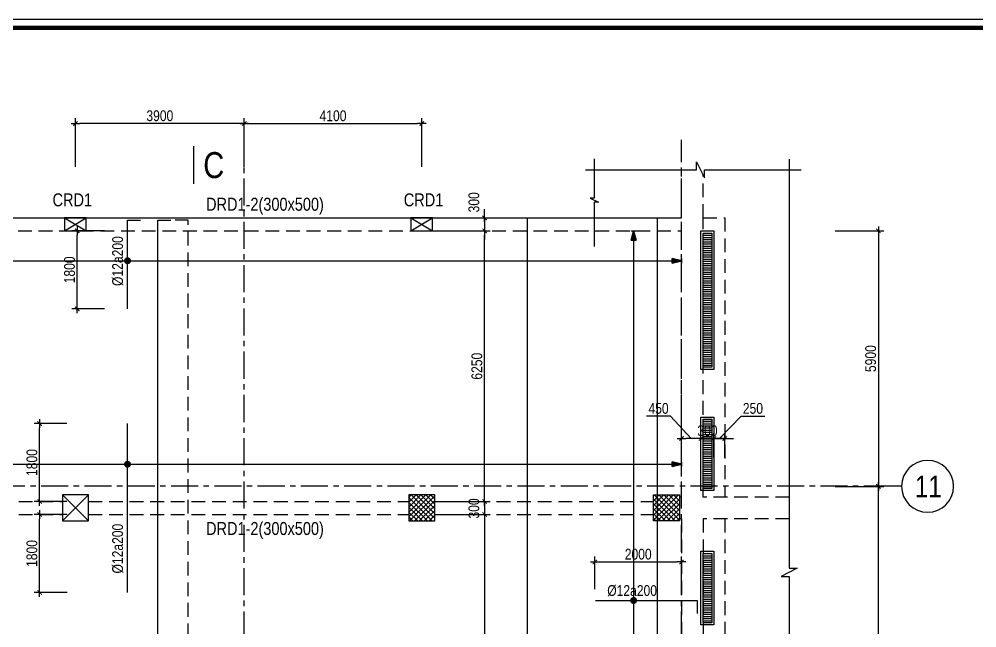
# Model space of a CAD drawing. Header units: millimetres. Extents: x 0 to 168200, y 0 to 59400.
# Drawn here: x 42865 to 64987, y 43842 to 57900 of the extents above; entities that cross this region are included whole.
import ezdxf
from ezdxf.enums import TextEntityAlignment as Align

# ---------------------------------------------------------------- set-up
doc = ezdxf.new("R2010")
doc.units = ezdxf.units.MM
doc.header["$LTSCALE"] = 100
doc.header["$PDSIZE"] = 5
for name, pattern in [('$0$CENTER', [2, 1.25, -0.25, 0.25, -0.25]), ('CENTER', [2, 1.25, -0.25, 0.25, -0.25]), ('HIDDEN', [9.525, 6.35, -3.175])]:
    doc.linetypes.add(name, pattern=pattern)
for name, color, linetype in [('$0$12PM. GRID', 8, '$0$CENTER'), ('01PM. TEXT A', 3, 'Continuous'), ('02PM. TEXT B', 4, 'Continuous'), ('03PM. TEXT C', 1, 'Continuous'), ('04PM. THIN', 7, 'Continuous'), ('05PM. FRAME', 4, 'Continuous'), ('06PM. HIDDEN', 4, 'HIDDEN'), ('07PM. WACO', 6, 'Continuous'), ('08PM. SSS X', 6, 'Continuous'), ('11PM. DIM', 2, 'Continuous'), ('12PM. GRID', 8, 'CENTER'), ('13PM. HATCH', 8, 'Continuous'), ('VLD1_LUOI TRUC TANGHAM$0$03PM. TEXT C', 1, 'Continuous'), ('VLD1_LUOI TRUC TANGHAM$0$05PM. FRAME', 4, 'Continuous'), ('VLD1_LUOI TRUC TANGHAM$0$11PM. DIM', 2, 'Continuous')]:
    doc.layers.add(name, color=color, linetype=linetype)
doc.styles.add('[PMDC2013]STYLE', font='arial.ttf', dxfattribs={"width": 0.8})
doc.styles.add('VLD1_LUOI TRUC TANGHAM$0$[PMDC2013]STYLE', font='arial.ttf', dxfattribs={"width": 0.8})
doc.dimstyles.new('1.100', dxfattribs={"dimtxt": 250, "dimasz": 100, "dimexe": 125, "dimexo": 0, "dimgap": 50, "dimtad": 1, "dimdec": 0, "dimrnd": 5, "dimzin": 0, "dimdsep": 46, "dimtxsty": '[PMDC2013]STYLE', "dimblk": 'TICK', "dimcen": 0, "dimdle": 300, "dimclrd": 2, "dimclre": 2, "dimclrt": 4, "dimadec": 0, "dimazin": 0, "dimtfac": 0.004, "dimtdec": 0, "dimtix": 1, "dimtmove": 2, "dimatfit": 3, "dimldrblk": 'TICK', "dimfxl": 1, "dimtvp": 0.8, "dimtolj": 1, "dimtzin": 0, "dimarcsym": 0})
pattern_1 = [(315, (-418756.49, -159299.8), (56.126601, 56.126601), []), (45, (-418756.49, -159299.8), (-56.126601, 56.126601), [])]
pattern_2 = [(90, (0, 100), (-50, 3e-15), [])]

# ---------------------------------------------------------------- blocks, each defined once
blk = doc.blocks.new('*U18')
at = {"layer": 'VLD1_LUOI TRUC TANGHAM$0$05PM. FRAME'}
blk.add_circle((-850, 0), 600, dxfattribs=at)
at = {"layer": 'VLD1_LUOI TRUC TANGHAM$0$11PM. DIM', "color": 2, "linetype": 'ByBlock'}
blk.add_line((-250, 0), (0, 0), dxfattribs=at)
at = {"layer": 'VLD1_LUOI TRUC TANGHAM$0$03PM. TEXT C', "style": 'VLD1_LUOI TRUC TANGHAM$0$[PMDC2013]STYLE', "width": 0.8}
for tag, height, p in [('Y', 500, (-841, -253)), ('2', 500, (-552, -253)), ('1', 250, (-872, -253))]:
    blk.add_attdef(tag, text='', height=height, dxfattribs=at).set_placement(p, align=Align.CENTER)
blk = doc.blocks.new('TICK')
at = {"color": 0, "linetype": 'ByBlock'}
blk.add_line((1, 0), (-1, 0), dxfattribs=at)
at = {"color": 7, "linetype": 'ByBlock', "const_width": 0.25}
blk.add_lwpolyline([(-0.5, -0.5), (0.5, 0.5)], dxfattribs=at)
blk = doc.blocks.new('*D34')
at = {"layer": '11PM. DIM', "color": 2, "lineweight": -2, "transparency": 16777216}
for p, q in [((57910, 48732), (57360, 48732)), ((58390, 48216), (57910, 48732)), ((58165, 47778), (58165, 48341)), ((58615, 47778), (58615, 48341)), ((58515, 48216), (58265, 48216))]:
    blk.add_line(p, q, dxfattribs=at)
at = {"layer": 'Defpoints', "color": 0, "transparency": 16777216}
for p in [(58165, 48216), (58165, 47778), (58615, 47778)]:
    blk.add_point(p, dxfattribs=at)
at = {"layer": '11PM. DIM', "color": 2, "lineweight": -2, "transparency": 16777216, "xscale": 100, "yscale": 100, "zscale": 100, "rotation": 180}
blk.add_blockref('TICK', (58165, 48216), dxfattribs=at)
at = {"layer": '11PM. DIM', "color": 2, "lineweight": -2, "transparency": 16777216, "xscale": 100, "yscale": 100, "zscale": 100}
blk.add_blockref('TICK', (58615, 48216), dxfattribs=at)
at = {"layer": '11PM. DIM', "color": 4, "transparency": 16777216, "insert": (57635, 48909), "char_height": 250, "attachment_point": 5, "style": '[PMDC2013]STYLE'}
blk.add_mtext('\\A1;450', dxfattribs=at)
blk = doc.blocks.new('*D31')
at = {"layer": '11PM. DIM', "color": 2, "lineweight": -2, "transparency": 16777216}
for p, q in [((61712, 47110), (62837, 47110)), ((62712, 38910), (62712, 47010)), ((61712, 38810), (62837, 38810))]:
    blk.add_line(p, q, dxfattribs=at)
at = {"layer": 'Defpoints', "color": 0, "transparency": 16777216}
for p in [(61712, 47110), (62712, 47110), (61712, 38810)]:
    blk.add_point(p, dxfattribs=at)
at = {"layer": '11PM. DIM', "color": 2, "lineweight": -2, "transparency": 16777216, "xscale": 100, "yscale": 100, "zscale": 100}
for p, rotation in [((62712, 47110), 90), ((62712, 38810), 270)]:
    blk.add_blockref('TICK', p, dxfattribs=dict(at, rotation=rotation))
at = {"layer": '11PM. DIM', "color": 4, "transparency": 16777216, "insert": (62535, 42960), "char_height": 250, "attachment_point": 5, "rotation": 90, "style": '[PMDC2013]STYLE'}
blk.add_mtext('\\A1;8300', dxfattribs=at)
blk = doc.blocks.new('*D36')
at = {"layer": '11PM. DIM', "color": 2, "lineweight": -2, "transparency": 16777216}
for p, q in [((61712, 53010), (62837, 53010)), ((62712, 52910), (62712, 47210)), ((61712, 47110), (62837, 47110))]:
    blk.add_line(p, q, dxfattribs=at)
at = {"layer": 'Defpoints', "color": 0, "transparency": 16777216}
for p in [(61712, 53010), (61712, 47110), (62712, 47110)]:
    blk.add_point(p, dxfattribs=at)
at = {"layer": '11PM. DIM', "color": 2, "lineweight": -2, "transparency": 16777216, "xscale": 100, "yscale": 100, "zscale": 100}
for p, rotation in [((62712, 53010), 90), ((62712, 47110), 270)]:
    blk.add_blockref('TICK', p, dxfattribs=dict(at, rotation=rotation))
at = {"layer": '11PM. DIM', "color": 4, "transparency": 16777216, "insert": (62535, 50060), "char_height": 250, "attachment_point": 5, "rotation": 90, "style": '[PMDC2013]STYLE'}
blk.add_mtext('\\A1;5900', dxfattribs=at)
blk = doc.blocks.new('DCN')
at = {"color": 1, "linetype": 'ByBlock'}
blk.add_line((0, 362), (0, -362), dxfattribs=at)
at = {"color": 0, "linetype": 'ByBlock', "style": '[PMDC2013]STYLE', "width": 0.8}
blk.add_attdef('A', (204, -250), '', height=500, dxfattribs=at)
blk = doc.blocks.new('*D50')
at = {"layer": '11PM. DIM', "color": 2, "lineweight": -2, "transparency": 16777216}
for p, q in [((53617, 53411), (53617, 53511)), ((52617, 53311), (53742, 53311)), ((53617, 53311), (53617, 53011)), ((52617, 53011), (53742, 53011)), ((53617, 52911), (53617, 52811))]:
    blk.add_line(p, q, dxfattribs=at)
at = {"layer": 'Defpoints', "color": 0, "transparency": 16777216}
for p in [(52617, 53311), (52617, 53011), (53617, 53011)]:
    blk.add_point(p, dxfattribs=at)
at = {"layer": '11PM. DIM', "color": 2, "lineweight": -2, "transparency": 16777216, "xscale": 100, "yscale": 100, "zscale": 100}
for p, rotation in [((53617, 53311), 270), ((53617, 53011), 90)]:
    blk.add_blockref('TICK', p, dxfattribs=dict(at, rotation=rotation))
at = {"layer": '11PM. DIM', "color": 4, "transparency": 16777216, "insert": (53370, 53670), "char_height": 250, "attachment_point": 5, "rotation": 90, "style": '[PMDC2013]STYLE'}
blk.add_mtext('\\A1;300', dxfattribs=at)
blk = doc.blocks.new('*D51')
at = {"layer": '11PM. DIM', "color": 2, "lineweight": -2, "transparency": 16777216}
for p, q in [((52617, 53011), (53742, 53011)), ((53617, 46860), (53617, 52911)), ((52617, 46760), (53742, 46760))]:
    blk.add_line(p, q, dxfattribs=at)
at = {"layer": 'Defpoints', "color": 0, "transparency": 16777216}
for p in [(52617, 53011), (53617, 53011), (52617, 46760)]:
    blk.add_point(p, dxfattribs=at)
at = {"layer": '11PM. DIM', "color": 2, "lineweight": -2, "transparency": 16777216, "xscale": 100, "yscale": 100, "zscale": 100}
for p, rotation in [((53617, 53011), 90), ((53617, 46760), 270)]:
    blk.add_blockref('TICK', p, dxfattribs=dict(at, rotation=rotation))
at = {"layer": '11PM. DIM', "color": 4, "transparency": 16777216, "insert": (53439, 49885), "char_height": 250, "attachment_point": 5, "rotation": 90, "style": '[PMDC2013]STYLE'}
blk.add_mtext('\\A1;6250', dxfattribs=at)
blk = doc.blocks.new('*D52')
at = {"layer": '11PM. DIM', "color": 2, "lineweight": -2, "transparency": 16777216}
for p, q in [((53617, 46860), (53617, 46960)), ((52617, 46760), (53742, 46760)), ((53617, 46760), (53617, 46460)), ((52617, 46460), (53742, 46460)), ((53617, 46360), (53617, 46260))]:
    blk.add_line(p, q, dxfattribs=at)
at = {"layer": 'Defpoints', "color": 0, "transparency": 16777216}
for p in [(52617, 46760), (52617, 46460), (53617, 46460)]:
    blk.add_point(p, dxfattribs=at)
at = {"layer": '11PM. DIM', "color": 2, "lineweight": -2, "transparency": 16777216, "xscale": 100, "yscale": 100, "zscale": 100}
for p, rotation in [((53617, 46760), 270), ((53617, 46460), 90)]:
    blk.add_blockref('TICK', p, dxfattribs=dict(at, rotation=rotation))
at = {"layer": '11PM. DIM', "color": 4, "transparency": 16777216, "insert": (53370, 46600), "char_height": 250, "attachment_point": 5, "rotation": 90, "style": '[PMDC2013]STYLE'}
blk.add_mtext('\\A1;300', dxfattribs=at)
blk = doc.blocks.new('*D53')
at = {"layer": '11PM. DIM', "color": 2, "lineweight": -2, "transparency": 16777216}
for p, q in [((52617, 46460), (53742, 46460)), ((53617, 46360), (53617, 38911)), ((52815, 38811), (53742, 38811))]:
    blk.add_line(p, q, dxfattribs=at)
at = {"layer": 'Defpoints', "color": 0, "transparency": 16777216}
for p in [(52617, 46460), (52815, 38811), (53617, 38811)]:
    blk.add_point(p, dxfattribs=at)
at = {"layer": '11PM. DIM', "color": 2, "lineweight": -2, "transparency": 16777216, "xscale": 100, "yscale": 100, "zscale": 100}
for p, rotation in [((53617, 46460), 90), ((53617, 38811), 270)]:
    blk.add_blockref('TICK', p, dxfattribs=dict(at, rotation=rotation))
at = {"layer": '11PM. DIM', "color": 4, "transparency": 16777216, "insert": (53389, 42453), "char_height": 250, "attachment_point": 5, "rotation": 90, "style": '[PMDC2013]STYLE'}
blk.add_mtext('\\A1;7650', dxfattribs=at)
blk = doc.blocks.new('*U40')
at = {"layer": '13PM. HATCH'}
h = blk.add_hatch(dxfattribs=at)
h.set_pattern_fill('LINE10', color=256, scale=50, angle=90, style=0, pattern_type=2)
h.set_pattern_definition(pattern_2)
h.paths.add_polyline_path([(50, 50), (3150, 50), (3150, 250), (50, 250)])
for points in [[(0, 0), (3200, 0), (3200, 300), (0, 300)], [(50, 50), (3150, 50), (3150, 250), (50, 250)]]:
    blk.add_lwpolyline(points, close=True, dxfattribs=at)
blk = doc.blocks.new('*U41')
at = {"layer": '13PM. HATCH'}
h = blk.add_hatch(dxfattribs=at)
h.set_pattern_fill('LINE10', color=256, scale=50, angle=90, style=0, pattern_type=2)
h.set_pattern_definition(pattern_2)
h.paths.add_polyline_path([(50, 50), (1650, 50), (1650, 250), (50, 250)])
for points in [[(0, 0), (1700, 0), (1700, 300), (0, 300)], [(50, 50), (1650, 50), (1650, 250), (50, 250)]]:
    blk.add_lwpolyline(points, close=True, dxfattribs=at)
blk = doc.blocks.new('*D92')
at = {"layer": '11PM. DIM', "color": 2, "lineweight": -2, "transparency": 16777216}
for p, q in [((56165, 44732), (56165, 45489)), ((56265, 45364), (58065, 45364)), ((58165, 44732), (58165, 45489))]:
    blk.add_line(p, q, dxfattribs=at)
at = {"layer": 'Defpoints', "color": 0, "transparency": 16777216}
for p in [(58165, 45364), (56165, 44732), (58165, 44732)]:
    blk.add_point(p, dxfattribs=at)
at = {"layer": '11PM. DIM', "color": 2, "lineweight": -2, "transparency": 16777216, "xscale": 100, "yscale": 100, "zscale": 100, "rotation": 180}
blk.add_blockref('TICK', (56165, 45364), dxfattribs=at)
at = {"layer": '11PM. DIM', "color": 2, "lineweight": -2, "transparency": 16777216, "xscale": 100, "yscale": 100, "zscale": 100}
blk.add_blockref('TICK', (58165, 45364), dxfattribs=at)
at = {"layer": '11PM. DIM', "color": 4, "transparency": 16777216, "insert": (57165, 45542), "char_height": 250, "attachment_point": 5, "style": '[PMDC2013]STYLE'}
blk.add_mtext('\\A1;2000', dxfattribs=at)
blk = doc.blocks.new('*U93')
at = {"layer": '12PM. GRID', "linetype": 'Continuous'}
h = blk.add_hatch(color=256, dxfattribs=at)
h.dxf.hatch_style = 1
h.paths.add_polyline_path([(-55, 8320), (55, 8320), (0, 8540)])
h = blk.add_hatch(color=256, dxfattribs=at)
h.dxf.hatch_style = 1
h.paths.add_polyline_path([(0, -4860), (55, -4640), (-55, -4640)])
at = {"layer": '08PM. SSS X', "linetype": 'ByBlock', "ltscale": 0.5}
blk.add_line((-880, 0), (1470, 0), dxfattribs=at)
at = {"layer": '08PM. SSS X', "linetype": 'ByBlock'}
for p, q in [((-880, 0), (-880, 0)), ((1470, 0), (1470, -300))]:
    blk.add_line(p, q, dxfattribs=at)
at = {"layer": '12PM. GRID', "linetype": 'Continuous'}
for p, q in [((-55, 8540), (55, 8540)), ((-55, 8320), (0, 8540)), ((0, 8540), (55, 8320)), ((-55, 8320), (55, 8320)), ((0, 8320), (0, -4640)), ((-55, -4640), (55, -4640)), ((-55, -4640), (0, -4860)), ((0, -4860), (55, -4640)), ((-55, -4860), (55, -4860))]:
    blk.add_line(p, q, dxfattribs=at)
at = {"layer": '12PM. GRID', "linetype": 'Continuous', "const_width": 80, "flags": 128}
blk.add_lwpolyline([(-40, 0, 1), (40, 0, 1)], format="xyb", close=True, dxfattribs=at)
at = {"layer": '02PM. TEXT B', "linetype": 'ByBlock', "style": '[PMDC2013]STYLE', "width": 0.8, "flags": 8}
blk.add_attdef('1', text='', height=250, dxfattribs=at).set_placement((-610, 230), align=Align.MIDDLE_LEFT)
at = {"layer": 'Defpoints', "color": 9, "linetype": 'ByBlock', "style": '[PMDC2013]STYLE', "width": 0.8, "flags": 9}
for tag, p in [('2', (-5930, -1820)), ('3', (-5930, -2225)), ('4', (-5930, -2630)), ('5', (-5930, -3020))]:
    blk.add_attdef(tag, text='', height=250, dxfattribs=at).set_placement(p, align=Align.MIDDLE_CENTER)
blk = doc.blocks.new('*U97')
at = {"layer": '08PM. SSS X', "linetype": 'ByBlock', "ltscale": 0.5}
blk.add_line((-1610, 0), (12790, 0), dxfattribs=at)
at = {"layer": '08PM. SSS X', "linetype": 'ByBlock'}
blk.add_line((12790, 0), (12790, -300), dxfattribs=at)
at = {"layer": '02PM. TEXT B', "linetype": 'ByBlock', "style": '[PMDC2013]STYLE', "width": 0.8, "flags": 8}
blk.add_attdef('1', text='', height=250, dxfattribs=at).set_placement((1081, 230), align=Align.MIDDLE_LEFT)
at = {"layer": 'Defpoints', "color": 9, "linetype": 'ByBlock', "style": '[PMDC2013]STYLE', "width": 0.8, "flags": 9}
for tag, p in [('2', (-4160, -1000)), ('3', (-4160, -1405)), ('4', (-4160, -1810)), ('5', (-4160, -2200))]:
    blk.add_attdef(tag, text='', height=250, dxfattribs=at).set_placement(p, align=Align.MIDDLE_CENTER)
blk = doc.blocks.new('*U98')
at = {"layer": '08PM. SSS X', "linetype": 'ByBlock'}
blk.add_line((12790, 0), (12790, 300), dxfattribs=at)
at = {"layer": '08PM. SSS X', "linetype": 'ByBlock', "ltscale": 0.5}
blk.add_line((-1610, 0), (12790, 0), dxfattribs=at)
at = {"layer": '02PM. TEXT B', "linetype": 'ByBlock', "style": '[PMDC2013]STYLE', "width": 0.8, "flags": 8}
blk.add_attdef('1', text='', height=250, dxfattribs=at).set_placement((1081, -230), align=Align.MIDDLE_LEFT)
at = {"layer": 'Defpoints', "color": 9, "linetype": 'ByBlock', "style": '[PMDC2013]STYLE', "width": 0.8, "flags": 9}
for tag, p in [('2', (-4160, -1000)), ('3', (-4160, -1405)), ('4', (-4160, -1810)), ('5', (-4160, -2200))]:
    blk.add_attdef(tag, text='', height=250, dxfattribs=at).set_placement(p, align=Align.MIDDLE_CENTER)
blk = doc.blocks.new('*D100')
at = {"layer": '11PM. DIM', "color": 2, "lineweight": -2, "transparency": 16777216}
for p, q in [((43971, 46460), (43213, 46460)), ((43338, 44760), (43338, 46360)), ((43971, 44660), (43213, 44660))]:
    blk.add_line(p, q, dxfattribs=at)
at = {"layer": 'Defpoints', "color": 0, "transparency": 16777216}
for p in [(43338, 46460), (43971, 46460), (43971, 44660)]:
    blk.add_point(p, dxfattribs=at)
at = {"layer": '11PM. DIM', "color": 2, "lineweight": -2, "transparency": 16777216, "xscale": 100, "yscale": 100, "zscale": 100}
for p, rotation in [((43338, 46460), 90), ((43338, 44660), 270)]:
    blk.add_blockref('TICK', p, dxfattribs=dict(at, rotation=rotation))
at = {"layer": '11PM. DIM', "color": 4, "transparency": 16777216, "insert": (43161, 45560), "char_height": 250, "attachment_point": 5, "rotation": 90, "style": '[PMDC2013]STYLE'}
blk.add_mtext('\\A1;1800', dxfattribs=at)
blk = doc.blocks.new('*D101')
at = {"layer": '11PM. DIM', "color": 2, "lineweight": -2, "transparency": 16777216}
for p, q in [((43970, 48560), (43213, 48560)), ((43338, 46860), (43338, 48460)), ((43970, 46760), (43213, 46760))]:
    blk.add_line(p, q, dxfattribs=at)
at = {"layer": 'Defpoints', "color": 0, "transparency": 16777216}
for p in [(43338, 48560), (43970, 48560), (43970, 46760)]:
    blk.add_point(p, dxfattribs=at)
at = {"layer": '11PM. DIM', "color": 2, "lineweight": -2, "transparency": 16777216, "xscale": 100, "yscale": 100, "zscale": 100}
for p, rotation in [((43338, 48560), 90), ((43338, 46760), 270)]:
    blk.add_blockref('TICK', p, dxfattribs=dict(at, rotation=rotation))
at = {"layer": '11PM. DIM', "color": 4, "transparency": 16777216, "insert": (43161, 47660), "char_height": 250, "attachment_point": 5, "rotation": 90, "style": '[PMDC2013]STYLE'}
blk.add_mtext('\\A1;1800', dxfattribs=at)
blk = doc.blocks.new('*D102')
at = {"layer": '11PM. DIM', "color": 2, "lineweight": -2, "transparency": 16777216}
for p, q in [((44839, 53010), (44082, 53010)), ((44207, 51310), (44207, 52910)), ((44839, 51210), (44082, 51210))]:
    blk.add_line(p, q, dxfattribs=at)
at = {"layer": 'Defpoints', "color": 0, "transparency": 16777216}
for p in [(44207, 53010), (44839, 53010), (44839, 51210)]:
    blk.add_point(p, dxfattribs=at)
at = {"layer": '11PM. DIM', "color": 2, "lineweight": -2, "transparency": 16777216, "xscale": 100, "yscale": 100, "zscale": 100}
for p, rotation in [((44207, 53010), 90), ((44207, 51210), 270)]:
    blk.add_blockref('TICK', p, dxfattribs=dict(at, rotation=rotation))
at = {"layer": '11PM. DIM', "color": 4, "transparency": 16777216, "insert": (44029, 52110), "char_height": 250, "attachment_point": 5, "rotation": 90, "style": '[PMDC2013]STYLE'}
blk.add_mtext('\\A1;1800', dxfattribs=at)
blk = doc.blocks.new('*U103')
at = {"layer": '12PM. GRID', "linetype": 'Continuous'}
h = blk.add_hatch(color=256, dxfattribs=at)
h.dxf.hatch_style = 1
h.paths.add_polyline_path([(0, -12800), (55, -12580), (-55, -12580)])
at = {"layer": '08PM. SSS X', "linetype": 'ByBlock', "ltscale": 0.5}
blk.add_line((-2960, 0), (940, 0), dxfattribs=at)
at = {"layer": '08PM. SSS X', "linetype": 'ByBlock'}
for p, q in [((-2960, 0), (-2960, 0)), ((940, 0), (940, 0))]:
    blk.add_line(p, q, dxfattribs=at)
at = {"layer": '12PM. GRID', "linetype": 'Continuous'}
for p, q in [((0, 10350), (0, -12580)), ((-55, -12580), (55, -12580)), ((-55, -12580), (0, -12800)), ((0, -12800), (55, -12580)), ((-55, -12800), (55, -12800))]:
    blk.add_line(p, q, dxfattribs=at)
at = {"layer": '12PM. GRID', "linetype": 'Continuous', "const_width": 80, "flags": 128}
blk.add_lwpolyline([(-40, 0, 1), (40, 0, 1)], format="xyb", close=True, dxfattribs=at)
at = {"layer": '02PM. TEXT B', "linetype": 'ByBlock', "style": '[PMDC2013]STYLE', "width": 0.8, "flags": 8}
blk.add_attdef('1', text='', height=250, dxfattribs=at).set_placement((-2523, 230), align=Align.MIDDLE_LEFT)
at = {"layer": 'Defpoints', "color": 9, "linetype": 'ByBlock', "style": '[PMDC2013]STYLE', "width": 0.8, "flags": 9}
for tag, p in [('2', (-4160, -1000)), ('3', (-4160, -1405)), ('4', (-4160, -1810)), ('5', (-4160, -2200))]:
    blk.add_attdef(tag, text='', height=250, dxfattribs=at).set_placement(p, align=Align.MIDDLE_CENTER)
blk = doc.blocks.new('*U104')
at = {"layer": '12PM. GRID', "linetype": 'Continuous'}
h = blk.add_hatch(color=256, dxfattribs=at)
h.dxf.hatch_style = 1
h.paths.add_polyline_path([(0, -12800), (55, -12580), (-55, -12580)])
at = {"layer": '08PM. SSS X', "linetype": 'ByBlock', "ltscale": 0.5}
blk.add_line((-1110, 0), (940, 0), dxfattribs=at)
at = {"layer": '08PM. SSS X', "linetype": 'ByBlock'}
for p, q in [((-1110, 0), (-1110, 0)), ((940, 0), (940, -300))]:
    blk.add_line(p, q, dxfattribs=at)
at = {"layer": '12PM. GRID', "linetype": 'Continuous'}
for p, q in [((0, 10000), (0, -12580)), ((-55, -12580), (55, -12580)), ((-55, -12580), (0, -12800)), ((0, -12800), (55, -12580)), ((-55, -12800), (55, -12800))]:
    blk.add_line(p, q, dxfattribs=at)
at = {"layer": '12PM. GRID', "linetype": 'Continuous', "const_width": 80, "flags": 128}
blk.add_lwpolyline([(-40, 0, 1), (40, 0, 1)], format="xyb", close=True, dxfattribs=at)
at = {"layer": '02PM. TEXT B', "linetype": 'ByBlock', "style": '[PMDC2013]STYLE', "width": 0.8, "flags": 8}
blk.add_attdef('1', text='', height=250, dxfattribs=at).set_placement((-582, 230), align=Align.MIDDLE_LEFT)
at = {"layer": 'Defpoints', "color": 9, "linetype": 'ByBlock', "style": '[PMDC2013]STYLE', "width": 0.8, "flags": 9}
for tag, p in [('2', (-4160, -1000)), ('3', (-4160, -1405)), ('4', (-4160, -1810)), ('5', (-4160, -2200))]:
    blk.add_attdef(tag, text='', height=250, dxfattribs=at).set_placement(p, align=Align.MIDDLE_CENTER)
blk = doc.blocks.new('*D112')
at = {"layer": '11PM. DIM', "color": 2, "lineweight": -2, "transparency": 16777216}
for p, q in [((58615, 47778), (58615, 48341)), ((58915, 47778), (58915, 48341)), ((58515, 48216), (58415, 48216)), ((58615, 48216), (58915, 48216)), ((59015, 48216), (59115, 48216))]:
    blk.add_line(p, q, dxfattribs=at)
at = {"layer": 'Defpoints', "color": 0, "transparency": 16777216}
for p in [(58915, 48216), (58615, 47778), (58915, 47778)]:
    blk.add_point(p, dxfattribs=at)
at = {"layer": '11PM. DIM', "color": 2, "lineweight": -2, "transparency": 16777216, "xscale": 100, "yscale": 100, "zscale": 100}
blk.add_blockref('TICK', (58615, 48216), dxfattribs=at)
at = {"layer": '11PM. DIM', "color": 2, "lineweight": -2, "transparency": 16777216, "xscale": 100, "yscale": 100, "zscale": 100, "rotation": 180}
blk.add_blockref('TICK', (58915, 48216), dxfattribs=at)
at = {"layer": '11PM. DIM', "color": 4, "transparency": 16777216, "insert": (58765, 48394), "char_height": 250, "attachment_point": 5, "style": '[PMDC2013]STYLE'}
blk.add_mtext('\\A1;300', dxfattribs=at)
blk = doc.blocks.new('*D113')
at = {"layer": '11PM. DIM', "color": 2, "lineweight": -2, "transparency": 16777216}
for p, q in [((59040, 48216), (59543, 48732)), ((59543, 48732), (60087, 48732)), ((58915, 47778), (58915, 48341)), ((59165, 47778), (59165, 48341)), ((58815, 48216), (58715, 48216)), ((59165, 48216), (58915, 48216)), ((59165, 48216), (58915, 48216)), ((59265, 48216), (59365, 48216))]:
    blk.add_line(p, q, dxfattribs=at)
at = {"layer": 'Defpoints', "color": 0, "transparency": 16777216}
for p in [(58915, 48216), (58915, 47778), (59165, 47778)]:
    blk.add_point(p, dxfattribs=at)
at = {"layer": '11PM. DIM', "color": 2, "lineweight": -2, "transparency": 16777216, "xscale": 100, "yscale": 100, "zscale": 100}
blk.add_blockref('TICK', (58915, 48216), dxfattribs=at)
at = {"layer": '11PM. DIM', "color": 2, "lineweight": -2, "transparency": 16777216, "xscale": 100, "yscale": 100, "zscale": 100, "rotation": 180}
blk.add_blockref('TICK', (59165, 48216), dxfattribs=at)
at = {"layer": '11PM. DIM', "color": 4, "transparency": 16777216, "insert": (59815, 48909), "char_height": 250, "attachment_point": 5, "style": '[PMDC2013]STYLE'}
blk.add_mtext('\\A1;250', dxfattribs=at)
blk = doc.blocks.new('CHG_XX_Khung ten')
blk.add_lwpolyline([(15, 579), (826, 579), (826, 15), (15, 15)], close=True)
at = {"color": 4, "linetype": 'Continuous', "const_width": 1}
blk.add_lwpolyline([(17, 577), (824, 577), (824, 17), (17, 17)], close=True, dxfattribs=at)
blk = doc.blocks.new('*D146')
at = {"layer": '11PM. DIM', "color": 2, "lineweight": -2, "transparency": 16777216}
for p, q in [((48065, 54490), (48065, 55615)), ((52165, 54490), (52165, 55615)), ((48165, 55490), (52065, 55490))]:
    blk.add_line(p, q, dxfattribs=at)
at = {"layer": 'Defpoints', "color": 0, "transparency": 16777216}
for p in [(52165, 55490), (48065, 54490), (52165, 54490)]:
    blk.add_point(p, dxfattribs=at)
at = {"layer": '11PM. DIM', "color": 2, "lineweight": -2, "transparency": 16777216, "xscale": 100, "yscale": 100, "zscale": 100, "rotation": 180}
blk.add_blockref('TICK', (48065, 55490), dxfattribs=at)
at = {"layer": '11PM. DIM', "color": 2, "lineweight": -2, "transparency": 16777216, "xscale": 100, "yscale": 100, "zscale": 100}
blk.add_blockref('TICK', (52165, 55490), dxfattribs=at)
at = {"layer": '11PM. DIM', "color": 4, "transparency": 16777216, "insert": (50115, 55667), "char_height": 250, "attachment_point": 5, "style": '[PMDC2013]STYLE'}
blk.add_mtext('\\A1;4100', dxfattribs=at)
blk = doc.blocks.new('*D147')
at = {"layer": '11PM. DIM', "color": 2, "lineweight": -2, "transparency": 16777216}
for p, q in [((44165, 54490), (44165, 55615)), ((48065, 54490), (48065, 55615)), ((47965, 55490), (44265, 55490))]:
    blk.add_line(p, q, dxfattribs=at)
at = {"layer": 'Defpoints', "color": 0, "transparency": 16777216}
for p in [(44165, 55490), (44165, 54490), (48065, 54490)]:
    blk.add_point(p, dxfattribs=at)
at = {"layer": '11PM. DIM', "color": 2, "lineweight": -2, "transparency": 16777216, "xscale": 100, "yscale": 100, "zscale": 100, "rotation": 180}
blk.add_blockref('TICK', (44165, 55490), dxfattribs=at)
at = {"layer": '11PM. DIM', "color": 2, "lineweight": -2, "transparency": 16777216, "xscale": 100, "yscale": 100, "zscale": 100}
blk.add_blockref('TICK', (48065, 55490), dxfattribs=at)
at = {"layer": '11PM. DIM', "color": 4, "transparency": 16777216, "insert": (46115, 55668), "char_height": 250, "attachment_point": 5, "style": '[PMDC2013]STYLE'}
blk.add_mtext('\\A1;3900', dxfattribs=at)

msp = doc.modelspace()

# ---------------------------------------------------------------- hatches: boundary and pattern name
at = {"layer": '13PM. HATCH'}
h = msp.add_hatch(dxfattribs=at)
h.set_pattern_fill('ANSI37', color=256, scale=25, angle=-90, style=0)
h.set_pattern_definition(pattern_1)
h.paths.add_polyline_path([(51865.4, 46310.5), (51865.4, 46910.5), (52465.4, 46910.5), (52465.4, 46310.5)])
h = msp.add_hatch(dxfattribs=at)
h.set_pattern_fill('ANSI37', color=256, scale=25, angle=-90, style=0)
h.set_pattern_definition(pattern_1)
h.paths.add_polyline_path([(57515.4, 46910.5), (57515.4, 46310.5), (58115.4, 46310.5), (58115.4, 46910.5)])

# ---------------------------------------------------------------- linework, layer by layer
at = {"layer": '$0$12PM. GRID', "linetype": '$0$CENTER', "ltscale": 5}
for p, q in [((48065.4, 36596), (48065.4, 55114.3)), ((58165.4, 36596), (58165.4, 55114.3)), ((62999.3, 47110.5), (33315.6, 47110.5))]:
    msp.add_line(p, q, dxfattribs=at)
at = {"layer": '04PM. THIN', "flags": 128}
for points in [[(56150.2, 54674.9), (56150.2, 53768.6), (56056.4, 53768.6), (56243.9, 53674.9), (56150.2, 53674.9), (56150.2, 52647.3)], [(60653, 54666.7), (60653, 45217.4), (60840.5, 45217.4), (60465.5, 45029.9), (60653, 45029.9), (60653, 38215.6)], [(55948.7, 54420.3), (58510.6, 54420.3), (58510.6, 54607.8), (58698.1, 54232.8), (58698.1, 54420.3), (60931.4, 54420.3)]]:
    msp.add_lwpolyline(points, dxfattribs=at)
at = {"layer": '05PM. FRAME', "ltscale": 0.5}
msp.add_line((34798.5, 53310.6), (58165.4, 53310.6), dxfattribs=at)
msp.add_lwpolyline([(54610.8, 39309.9), (54610.8, 53310.6)], dxfattribs=at)
at = {"layer": '06PM. HIDDEN', "ltscale": 0.5}
for p, q in [((58165.4, 53310.6), (58165.4, 54420.3)), ((58665.4, 53310.6), (58665.4, 54298.2)), ((58665.4, 46860.5), (58665.4, 53310.6)), ((36171.5, 53009.9), (58165.4, 53010.7)), ((58165.4, 46860.5), (58165.4, 53010.6)), ((36188.2, 46759.8), (43865.4, 46760)), ((44465.4, 46760.1), (51865.4, 46760.3)), ((52465.4, 46760.3), (57515.4, 46760.5)), ((60653, 46860.5), (58665.4, 46860.5)), ((36187.5, 46459.8), (43865.4, 46460)), ((44465.4, 46460.1), (51865.4, 46460.3)), ((52465.4, 46460.3), (57515.4, 46460.5)), ((58165.4, 46360.5), (58165.4, 39610.5)), ((60653, 46360.5), (58665.4, 46360.5)), ((58665.4, 46360.5), (58665.4, 39010.5))]:
    msp.add_line(p, q, dxfattribs=at)
for points in [[(58665.4, 53310.6), (59165.4, 53310.6), (59165.4, 46860.5)], [(59165.4, 46360.5), (59165.4, 39310.5), (58665.4, 39310.5)]]:
    msp.add_lwpolyline(points, dxfattribs=at)
at = {"layer": '07PM. WACO'}
for points in [[(43915.3, 53010.6), (44415.3, 53010.6), (44415.3, 53310.6), (43915.3, 53310.6)], [(51915.1, 53010.6), (52415.1, 53010.6), (52415.1, 53310.6), (51915.1, 53310.6)], [(44465.4, 46310.5), (44465.4, 46910.5), (43865.4, 46910.5), (43865.4, 46310.5)], [(52465.4, 46310.5), (52465.4, 46910.5), (51865.4, 46910.5), (51865.4, 46310.5)], [(57515.4, 46310.5), (57515.4, 46910.5), (58115.4, 46910.5), (58115.4, 46310.5)]]:
    msp.add_lwpolyline(points, close=True, dxfattribs=at)

# ---------------------------------------------------------------- block references
at = {"rotation": 90}
msp.add_blockref('*U97', (46069.1, 40470.5), dxfattribs=at)
at = {"linetype": 'HIDDEN', "rotation": 90}
msp.add_blockref('*U98', (46769.1, 40470.5), dxfattribs=at)
ref = msp.add_blockref('*U104', (45369.1, 52320.2), dxfattribs=dict(rotation=90))
ref.add_attrib('1', '%%c12a200', dxfattribs={"layer": '02PM. TEXT B', "linetype": 'ByBlock', "height": 250, "rotation": 90, "style": '[PMDC2013]STYLE', "width": 0.8}).set_placement((45139.1, 51737.9), align=Align.MIDDLE_LEFT)
ref = msp.add_blockref('*U93', (57059.2, 44474.1))
ref.add_attrib('1', '%%c12a200', dxfattribs={"layer": '02PM. TEXT B', "linetype": 'ByBlock', "height": 250, "style": '[PMDC2013]STYLE', "width": 0.8}).set_placement((56449.5, 44704.1), align=Align.MIDDLE_LEFT)
at = {"xscale": -1, "rotation": 90}
for name, p in [('*U40', (58915.4, 53010.5)), ('*U41', (58915.4, 48710.5)), ('*U41', (58915.4, 45610.5))]:
    msp.add_blockref(name, p, dxfattribs=at)
ref = msp.add_blockref('*U103', (45368.9, 47620.5), dxfattribs=dict(rotation=90))
ref.add_attrib('1', '%%c12a200', dxfattribs={"layer": '02PM. TEXT B', "linetype": 'ByBlock', "height": 250, "rotation": 90, "style": '[PMDC2013]STYLE', "width": 0.8}).set_placement((45138.9, 45097.3), align=Align.MIDDLE_LEFT)
ref = msp.add_blockref('*U18', (62999.3, 47110.5), dxfattribs=dict(xscale=-1))
ref.add_attrib('Y', '11', dxfattribs={"layer": 'VLD1_LUOI TRUC TANGHAM$0$03PM. TEXT C', "height": 500, "style": 'VLD1_LUOI TRUC TANGHAM$0$[PMDC2013]STYLE', "width": 0.8}).set_placement((63865.9, 46857.1), align=Align.CENTER)
at = {"layer": '03PM. TEXT C'}
ref = msp.add_blockref('DCN', (46903.9, 54529.4), dxfattribs=dict(at, xscale=1.199999999720603, yscale=1.199999999720603, zscale=1.199999999720603, rotation=180))
ref.add_attrib('A', 'C', dxfattribs={"layer": '0', "color": 0, "linetype": 'ByBlock', "height": 600, "style": '[PMDC2013]STYLE', "width": 0.8}).set_placement((47360.2, 54529.4), align=Align.MIDDLE)

# ---------------------------------------------------------------- texts
at = {"layer": '01PM. TEXT A', "ltscale": 500, "style": '[PMDC2013]STYLE', "width": 0.8}
for s, p in [('CRD1', (43636.8, 53576.8)), ('DRD1-2(300x500)', (47183, 53475.6)), ('CRD1', (51750.2, 53576.8)), ('DRD1-2(300x500)', (47183, 45986.4))]:
    msp.add_text(s, height=300, dxfattribs=at).set_placement(p)

# ---------------------------------------------------------------- dimensions: what is measured, and where the dimension line sits
at = {"layer": '11PM. DIM'}
for base, p1, p2, picture, middle in [((53616.7, 53010.6), (52616.7, 53310.6), (52616.7, 53010.6), '*D50', (53370.2, 53670.4)), ((53616.7, 46460.4), (52616.7, 46760.4), (52616.7, 46460.4), '*D52', (53370.2, 46600.3)), ((53616.7, 38810.8), (52616.7, 46460.4), (52814.7, 38810.8), '*D53', (53389.1, 42453.2))]:
    dim = msp.add_linear_dim(base=base, p1=p1, p2=p2, angle=90, dimstyle='1.100', dxfattribs=at)
    dim.commit()
    dim.dimension.update_dxf_attribs({"geometry": picture, "text_midpoint": middle, "dimtype": 160})
for base, p1, p2, angle, picture, middle in [((44207.1, 53010.2), (44839.3, 51210.2), (44839.3, 53010.2), 270, '*D102', (44029.4, 52110.2)), ((53616.7, 53010.6), (52616.7, 46760.4), (52616.7, 53010.6), 270, '*D51', (53439.1, 49885.5)), ((62712.4, 47110.5), (61712.4, 53010.5), (61712.4, 47110.5), 90, '*D36', (62534.8, 50060.5)), ((43338.2, 48560.1), (43970.5, 46760.1), (43970.5, 48560.1), 270, '*D101', (43160.6, 47660.1)), ((58915.4, 48216.2), (58615.4, 47777.7), (58915.4, 47777.7), 180, '*D112', (58765.4, 48394)), ((62712.4, 47110.5), (61712.4, 38810.5), (61712.4, 47110.5), 270, '*D31', (62534.7, 42960.5)), ((43338.3, 46460.1), (43970.5, 44660.1), (43970.5, 46460.1), 270, '*D100', (43160.7, 45560.1)), ((58165.4, 45364), (56165.4, 44731.8), (58165.4, 44731.8), 180, '*D92', (57165.4, 45541.7))]:
    dim = msp.add_linear_dim(base=base, p1=p1, p2=p2, angle=angle, dimstyle='1.100', dxfattribs=at)
    dim.commit()
    dim.dimension.update_dxf_attribs({"geometry": picture, "text_midpoint": middle})
for base, p1, p2, picture, middle in [((58165.4, 48216.2), (58615.4, 47777.7), (58165.4, 47777.7), '*D34', (57859.6, 48731.5)), ((58915.4, 48216.2), (59165.4, 47777.7), (58915.4, 47777.7), '*D113', (59592.7, 48731.5))]:
    dim = msp.add_linear_dim(base=base, p1=p1, p2=p2, dimstyle='1.100', override={"dimtmove": 1}, dxfattribs=at)
    dim.commit()
    dim.dimension.update_dxf_attribs({"geometry": picture, "text_midpoint": middle, "dimtype": 160})

# ---------------------------------------------------------------- next in the draw order: block references
at = {"layer": '04PM. THIN', "xscale": 100, "yscale": 100, "zscale": 100}
msp.add_blockref('CHG_XX_Khung ten', (0, 0), dxfattribs=at)

# ---------------------------------------------------------------- next in the draw order: linework, layer by layer
at = {"layer": '05PM. FRAME', "ltscale": 0.5}
msp.add_lwpolyline([(57610.8, 39309.9), (57610.8, 53310.6)], dxfattribs=at)
at = {"layer": '06PM. HIDDEN', "ltscale": 0.5}
for p, q in [((58165.4, 46860.5), (58115.4, 46860.5)), ((58165.4, 46360.5), (58115.4, 46360.5))]:
    msp.add_line(p, q, dxfattribs=at)
at = {"layer": '07PM. WACO'}
for p, q in [((43915.3, 53310.6), (44415.3, 53010.6)), ((43915.3, 53010.6), (44415.3, 53310.6)), ((51915.1, 53310.6), (52415.1, 53010.6)), ((51915.1, 53010.6), (52415.1, 53310.6)), ((43865.4, 46910.5), (44465.4, 46310.5)), ((43865.4, 46310.5), (44465.4, 46910.5))]:
    msp.add_line(p, q, dxfattribs=at)

# ---------------------------------------------------------------- next in the draw order: dimensions: what is measured, and where the dimension line sits
at = {"layer": '11PM. DIM'}
for base, p2, angle, picture, middle in [((44165.3, 55489.8), (44165.3, 54489.8), 0, '*D147', (46115.4, 55667.6)), ((52165.1, 55489.8), (52165.1, 54489.8), 180, '*D146', (50115.2, 55667.5))]:
    dim = msp.add_linear_dim(base=base, p1=(48065.4, 54489.8), p2=p2, angle=angle, dimstyle='1.100', dxfattribs=at)
    dim.commit()
    dim.dimension.update_dxf_attribs({"geometry": picture, "text_midpoint": middle})

doc.saveas('drawing.dxf')
